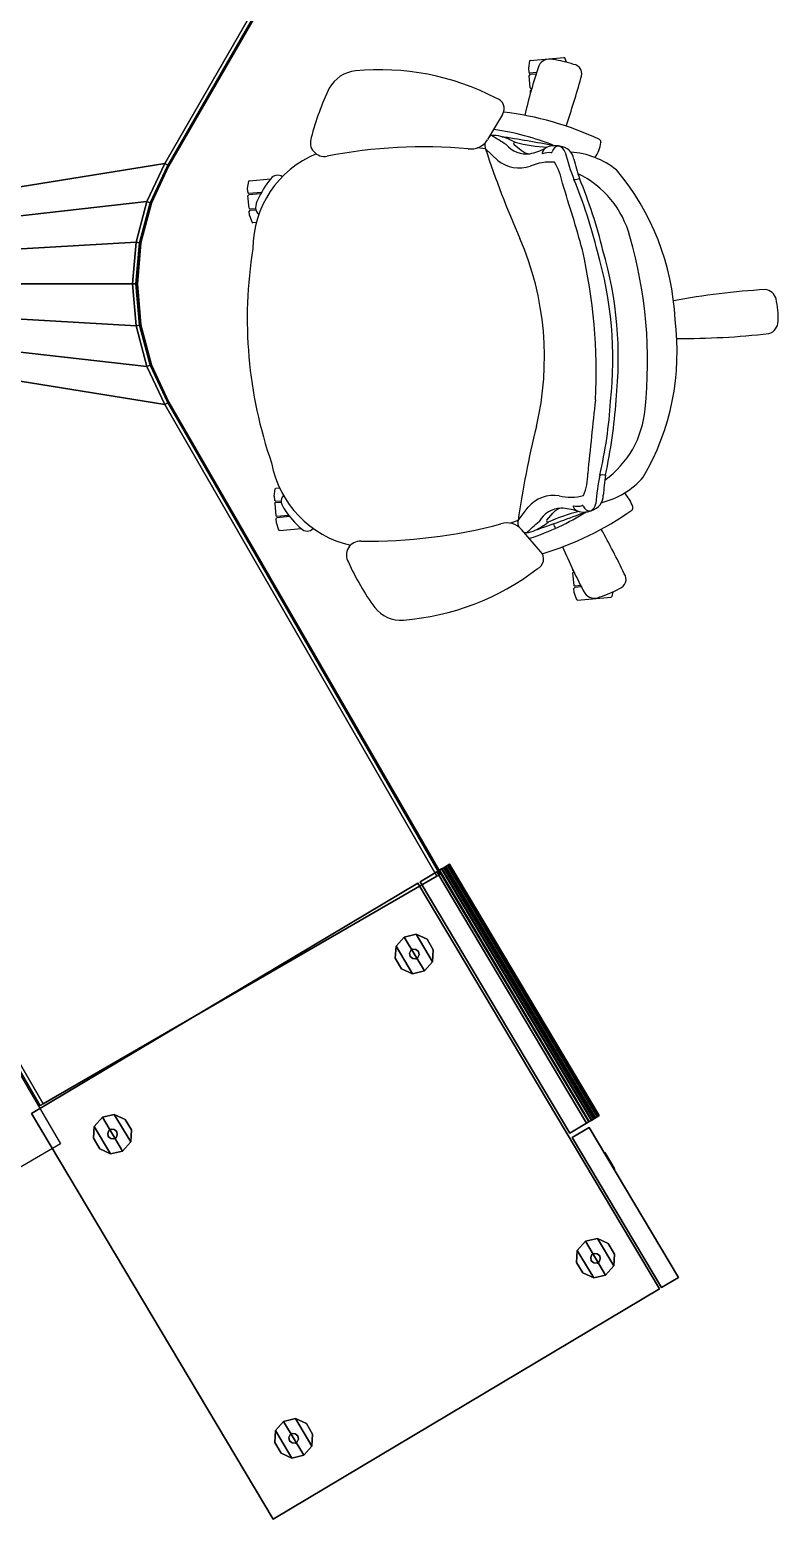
# Model space of a CAD drawing. Header units: inches. Extents: x 23 to 6400, y -2214 to 4412.
# Drawn here: x 4174.2 to 4212.3, y 3777.1 to 3852.8 of the extents above; entities that cross this region are included whole.
import ezdxf

# ---------------------------------------------------------------- set-up
doc = ezdxf.new("R2010")
doc.units = ezdxf.units.IN
doc.header["$LTSCALE"] = 96
doc.header["$MEASUREMENT"] = 0
doc.layers.add('A-FURN-EXIST', color=33, linetype='Continuous')

# ---------------------------------------------------------------- blocks, each defined once
blk = doc.blocks.new('A$C1C1D4BE0 (4) (2)')
at = {"color": 0}
for p, q in [((377.691, 111.328, 36.281), (377.634, 110.953, 36.281)), ((377.725, 111.353, 36.281), (377.691, 111.328, 36.281)), ((377.725, 111.353, 36.281), (379.438, 111.503, 36.281)), ((379.476, 111.484, 36.281), (379.438, 111.503, 36.281)), ((379.574, 111.258, 36.281), (379.476, 111.484, 36.281)), ((377.634, 110.953, 36.281), (377.653, 110.734, 36.281)), ((377.653, 110.734, 36.281), (377.696, 110.698, 36.281)), ((377.704, 110.63, 36.281), (377.667, 110.587, 36.281)), ((377.722, 109.96, 36.281), (377.667, 110.587, 36.281)), ((378.043, 110.728, 36.281), (377.696, 110.698, 36.281)), ((378.02, 110.658, 36.281), (377.704, 110.63, 36.281)), ((377.722, 109.96, 36.281), (377.765, 109.924, 36.281)), ((377.786, 109.875, 36.281), (377.734, 109.813, 36.281)), ((377.742, 109.718, 36.281), (377.734, 109.813, 36.281)), ((377.765, 109.924, 36.281), (377.801, 109.927, 36.281)), ((376.304, 108.594, 36.281), (375.552, 107.322, 36.281)), ((375.448, 106.85, 36.281), (375.048, 106.912, 36.281)), ((375.448, 106.85, 36.281), (376.068, 106.27, 36.281)), ((376.223, 107.482, 36.281), (376.223, 107.482, 36.281)), ((376.9, 107.08, 36.281), (377.261, 106.793, 36.281)), ((381.251, 107.324, 36.281), (381.244, 107.328, 36.281)), ((381.322, 107.178, 36.281), (381.324, 107.196, 36.281)), ((363.423, 105.233, 36.281), (363.39, 105.209, 36.281)), ((363.423, 105.233, 36.281), (364.521, 105.329, 36.281)), ((363.39, 105.209, 36.281), (363.332, 104.834, 36.281)), ((363.332, 104.834, 36.281), (363.351, 104.615, 36.281)), ((363.351, 104.615, 36.281), (363.395, 104.578, 36.281)), ((363.402, 104.511, 36.281), (363.366, 104.468, 36.281)), ((364.05, 104.636, 36.281), (363.395, 104.578, 36.281)), ((364.011, 104.564, 36.281), (363.402, 104.511, 36.281)), ((364.04, 104.635, 36.281), (364.041, 104.62, 36.281)), ((363.421, 103.841, 36.281), (363.366, 104.468, 36.281)), ((363.421, 103.841, 36.281), (363.464, 103.805, 36.281)), ((363.468, 103.737, 36.281), (363.432, 103.693, 36.281)), ((363.464, 103.805, 36.281), (363.748, 103.829, 36.281)), ((363.468, 103.737, 36.281), (363.759, 103.762, 36.281)), ((363.869, 104.277, 36.281), (363.869, 104.278, 36.281)), ((363.451, 103.474, 36.281), (363.432, 103.693, 36.281)), ((363.451, 103.474, 36.281), (363.573, 103.115, 36.281)), ((363.573, 103.115, 36.281), (363.61, 103.097, 36.281)), ((363.791, 103.112, 36.281), (363.61, 103.097, 36.281)), ((364.7, 89.2, 36.281), (364.757, 89.575, 36.281)), ((364.757, 89.575, 36.281), (364.791, 89.599, 36.281)), ((364.972, 89.615, 36.281), (364.791, 89.599, 36.281)), ((364.7, 89.2, 36.281), (364.719, 88.981, 36.281)), ((364.763, 88.944, 36.281), (364.719, 88.981, 36.281)), ((364.734, 88.833, 36.281), (364.77, 88.877, 36.281)), ((364.734, 88.833, 36.281), (364.788, 88.207, 36.281)), ((364.763, 88.944, 36.281), (365.053, 88.97, 36.281)), ((364.77, 88.877, 36.281), (365.054, 88.902, 36.281)), ((377.101, 87.959, 36.281), (377.611, 88.638, 36.281)), ((364.832, 88.17, 36.281), (364.788, 88.207, 36.281)), ((364.8, 88.059, 36.281), (364.836, 88.103, 36.281)), ((364.819, 87.84, 36.281), (364.8, 88.059, 36.281)), ((364.941, 87.481, 36.281), (364.819, 87.84, 36.281)), ((365.44, 88.224, 36.281), (364.832, 88.17, 36.281)), ((365.491, 88.16, 36.281), (364.836, 88.103, 36.281)), ((365.251, 88.482, 36.281), (365.251, 88.481, 36.281)), ((365.481, 88.159, 36.281), (365.48, 88.174, 36.281)), ((377.101, 87.959, 36.281), (376.717, 87.828, 36.281)), ((378.571, 87.984, 36.281), (378.876, 88.33, 36.281)), ((364.978, 87.462, 36.281), (364.941, 87.481, 36.281)), ((364.978, 87.462, 36.281), (366.075, 87.559, 36.281)), ((378.246, 86.39, 36.281), (377.286, 87.512, 36.281)), ((377.974, 87.471, 36.281), (377.974, 87.471, 36.281)), ((379.858, 85.533, 36.281), (379.866, 85.438, 36.281)), ((379.929, 85.385, 36.281), (379.866, 85.438, 36.281)), ((379.881, 85.29, 36.281), (379.917, 85.334, 36.281)), ((379.881, 85.29, 36.281), (379.935, 84.664, 36.281)), ((379.917, 85.334, 36.281), (379.952, 85.337, 36.281)), ((379.979, 84.627, 36.281), (379.935, 84.664, 36.281)), ((379.947, 84.516, 36.281), (379.983, 84.56, 36.281)), ((379.966, 84.297, 36.281), (379.947, 84.516, 36.281)), ((380.088, 83.938, 36.281), (379.966, 84.297, 36.281)), ((380.295, 84.655, 36.281), (379.979, 84.627, 36.281)), ((380.329, 84.59, 36.281), (379.983, 84.56, 36.281)), ((380.125, 83.919, 36.281), (381.838, 84.069, 36.281)), ((381.872, 84.094, 36.281), (381.838, 84.069, 36.281)), ((381.93, 84.334, 36.281), (381.872, 84.094, 36.281)), ((380.125, 83.919, 36.281), (380.088, 83.938, 36.281))]:
    blk.add_line(p, q, dxfattribs=at)
at = {"color": 0, "linetype": 'Continuous'}
for p, q in [((376.223, 107.482, 36.281), (376.223, 107.482, 36.281)), ((376.223, 107.482, 36.281), (376.223, 107.482, 36.281)), ((376.223, 107.482, 36.281), (376.223, 107.482, 36.281)), ((381.247, 107.326, 36.281), (381.244, 107.328, 36.281)), ((381.249, 107.325, 36.281), (381.247, 107.326, 36.281)), ((381.251, 107.324, 36.281), (381.249, 107.325, 36.281)), ((381.322, 107.178, 36.281), (381.323, 107.184, 36.281)), ((381.323, 107.19, 36.281), (381.324, 107.196, 36.281)), ((381.323, 107.184, 36.281), (381.323, 107.19, 36.281)), ((363.869, 104.277, 36.281), (363.869, 104.278, 36.281)), ((363.869, 104.278, 36.281), (363.869, 104.278, 36.281)), ((363.869, 104.277, 36.281), (363.869, 104.277, 36.281)), ((365.251, 88.482, 36.281), (365.251, 88.481, 36.281)), ((365.251, 88.481, 36.281), (365.251, 88.481, 36.281)), ((365.251, 88.481, 36.281), (365.251, 88.481, 36.281)), ((377.974, 87.471, 36.281), (377.974, 87.471, 36.281)), ((377.974, 87.471, 36.281), (377.974, 87.471, 36.281)), ((377.974, 87.471, 36.281), (377.974, 87.471, 36.281))]:
    blk.add_line(p, q, dxfattribs=at)
at = {"color": 0, "elevation": 36.281}
blk.add_lwpolyline([(353.825, 56.282), (347.951, 52.866), (322.807, 95.976), (328.931, 98.959)], close=True, dxfattribs=at)
at = {"color": 0}
for centre, radius, start, end in [((378.692, 110.829, 36.281), 0.59, 72.22416, 155.45394), ((378.359, 106.739, 36.281), 4.68, 70.43736, 83.70705), ((368.985, 109.138, 36.281), 1.683, 95.16938, 151.65874), ((370.089, 98.077, 36.281), 12.799, 62.55351, 95.6458), ((404.084, 102.429, 36.281), 27.332, 161.56098, 167.04499), ((379.853, 110.657, 36.281), 0.496, 334.85502, 81.59471), ((379.553, 104.085, 36.281), 13.395, 154.09565, 165.53648), ((336.57, 122.686, 36.281), 45.413, 341.14704, 344.36447), ((375.852, 108.904, 36.281), 0.548, 325.58587, 75.59279), ((374.601, 93.279, 36.281), 15.541, 64.69154, 83.47254), ((375.968, 107.03, 36.281), 0.55, 113.84461, 124.12333), ((375.854, 106.297, 36.281), 1.242, 72.67461, 94.99667), ((351.089, 66.197, 36.281), 48.132, 58.1349, 59.18534), ((373.986, 94.669, 36.281), 13.306, 68.10444, 81.82114), ((367.245, 107.179, 36.281), 0.708, 159.22296, 282.39843), ((372.348, 80.604, 36.281), 26.353, 85.17377, 100.82891), ((374.709, 107.844, 36.281), 0.992, 261.65702, 328.21628), ((375.968, 107.03, 36.281), 0.55, 165.52541, 199.13461), ((422.202, 122.247, 36.281), 49.224, 198.22788, 203.89817), ((375.495, 104.633, 36.281), 2.941, 60.31136, 75.65452), ((357.178, -10.673, 36.281), 119.68, 79.52756, 80.84313), ((377.535, 107.951, 36.281), 1.356, 220.23069, 277.45094), ((376.94, 107.127, 36.281), 0.0616, 79.52754, 229.87303), ((379.194, 116.23, 36.281), 9.316, 256.07089, 266.25597), ((377.733, 107.294, 36.281), 0.688, 226.75689, 268.15522), ((376.918, 110.055, 36.281), 3.539, 282.93853, 296.5302), ((378.721, 106.565, 36.281), 0.393, 110.15868, 170.22488), ((378.954, 106.127, 36.281), 0.887, 91.49188, 114.56813), ((379.188, 106.651, 36.281), 0.348, 92.00804, 172.23819), ((379.005, 106.097, 36.281), 0.919, 75.56212, 94.57857), ((379.014, 106.514, 36.281), 0.512, 18.76792, 71.52629), ((379.157, 106.192, 36.281), 0.8, 10.13553, 84.47152), ((379.605, 107.43, 36.281), 1.735, 324.2074, 351.6764), ((381.181, 107.2, 36.281), 0.142, 351.16011, 62.11598), ((368.854, 101.762, 36.281), 5.24, 112.62073, 179.71258), ((377.161, 107.608, 36.281), 1.728, 230.76447, 289.04342), ((378.753, 103.552, 36.281), 2.632, 85.54544, 113.00086), ((378.356, 106.627, 36.281), 0.023, 166.76777, 265.93933), ((378.681, 105.778, 36.281), 0.888, 82.65175, 111.59256), ((378.795, 106.707, 36.281), 0.0489, 269.60793, 348.96136), ((376.5, 104.654, 36.281), 2.891, 8.93516, 31.77751), ((389.918, 109.311, 36.281), 10.747, 194.17883, 201.92496), ((379.513, 102.545, 36.281), 4.15, 51.30656, 86.34015), ((394.188, 109.929, 36.281), 14.691, 194.16978, 198.162), ((368.283, 102.269, 36.281), 4.85, 140.87502, 155.52667), ((364.867, 105.096, 36.281), 0.418, 53.71313, 145.93568), ((379.937, 106.133, 36.281), 0.835, 270.77378, 290.4324), ((356.429, 95.609, 36.281), 25.437, 13.71941, 22.3894), ((378.016, 101.13, 36.281), 4.942, 14.79551, 64.36007), ((356.709, 95.66, 36.281), 25.437, 13.71941, 22.3894), ((372.419, 97.596, 36.281), 12.685, 2.61811, 40.2009), ((310.461, 82.487, 36.281), 72.512, 15.37992, 18.17353), ((364.942, 103.736, 36.281), 1.201, 153.23737, 174.40427), ((364.163, 103.863, 36.281), 0.417, 181.42724, 234.22622), ((363.199, 96.261, 36.281), 15.249, 346.64201, 23.35577), ((360.871, 96.057, 36.281), 22.82, 353.88099, 16.1187), ((385.694, 98.228, 36.281), 22.366, 170.84241, 199.15767), ((353.299, 95.534, 36.281), 27.775, 357.03763, 12.86501), ((362.274, 96.152, 36.281), 19.649, 353.77742, 16.22258), ((362.554, 96.204, 36.281), 19.649, 353.77742, 16.22258), ((392.232, 59.429, 36.281), 40.357, 93.63817, 100.30843), ((389.601, 99.06, 36.281), 0.648, 15.26551, 83.76182), ((386.058, 98.26, 36.281), 4.28, 357.70245, 13.10979), ((372.511, 96.546, 36.281), 12.685, 329.7991, 7.38189), ((389.676, 98.095, 36.281), 0.658, 286.89026, 359.42198), ((385.395, 137.574, 36.281), 40.357, 269.69157, 276.36183), ((1788.951, -54.768, 36.281), 1415.763, 173.964232, 174.116438), ((359.027, 95.404, 36.281), 22.822, 346.99522, 356.52912), ((356.704, 95.724, 36.281), 25.437, 347.6106, 356.28059), ((378.637, 94.037, 36.281), 4.942, 305.63993, 355.20449), ((425.818, 80.914, 36.281), 49.224, 166.10183, 171.77212), ((369.724, 91.825, 36.281), 5.24, 190.28742, 257.37878), ((377.756, 90.304, 36.281), 2.891, 338.22249, 1.06484), ((391.778, 88.048, 36.281), 10.747, 168.07504, 175.82117), ((381.397, 89.444, 36.281), 0.835, 79.5676, 99.22622), ((380.357, 92.904, 36.281), 4.15, 283.65985, 318.69344), ((396.091, 88.181, 36.281), 14.691, 171.838, 175.83022), ((381.295, 88.11, 36.281), 1.735, 18.3236, 45.7926), ((365.468, 88.94, 36.281), 0.417, 135.77378, 188.57276), ((366.214, 89.201, 36.281), 1.201, 195.59573, 216.76263), ((378.919, 87.51, 36.281), 1.728, 80.95658, 139.23553), ((379.347, 87.237, 36.281), 1.356, 92.54906, 149.76931), ((379.428, 87.918, 36.281), 0.688, 101.84478, 143.24311), ((379.783, 91.78, 36.281), 2.632, 256.99914, 284.45456), ((379.105, 85.058, 36.281), 3.539, 73.4698, 87.06147), ((379.926, 88.684, 36.281), 0.023, 104.06067, 203.23223), ((380.275, 88.808, 36.281), 0.393, 199.77512, 259.84132), ((380.099, 89.576, 36.281), 0.888, 258.40744, 287.34825), ((380.372, 88.68, 36.281), 0.0489, 21.03864, 100.39207), ((380.75, 88.804, 36.281), 0.348, 197.76181, 277.99196), ((380.554, 88.909, 36.281), 0.512, 298.47371, 351.23208), ((380.639, 89.251, 36.281), 0.8, 285.52848, 359.86447), ((382.797, 88.613, 36.281), 0.151, 308.77016, 16.29115), ((369.25, 91.226, 36.281), 4.85, 214.47333, 229.12498), ((376.546, 86.851, 36.281), 0.992, 41.78372, 108.34298), ((377.644, 87.871, 36.281), 0.55, 170.86539, 204.47458), ((346.053, 123.764, 36.281), 48.132, 310.81466, 311.8651), ((373.545, 99.701, 36.281), 13.306, 288.17886, 301.89556), ((338.7, 200.524, 36.281), 119.68, 289.15687, 290.47244), ((376.762, 90.15, 36.281), 2.941, 294.34548, 309.68864), ((373.91, 101.177, 36.281), 15.541, 286.52746, 305.30846), ((378.618, 87.945, 36.281), 0.0616, 140.12697, 290.47246), ((382.419, 79.371, 36.281), 9.316, 103.74403, 113.92911), ((380.428, 89.279, 36.281), 0.887, 255.43187, 278.50812), ((380.473, 89.317, 36.281), 0.919, 275.42143, 294.43788), ((366.376, 87.849, 36.281), 0.418, 224.06432, 316.28687), ((369.491, 113.268, 36.281), 26.353, 269.17109, 284.82623), ((377.644, 87.871, 36.281), 0.55, 245.87667, 256.15539), ((377.404, 88.574, 36.281), 1.242, 275.00333, 297.32539), ((404.534, 97.285, 36.281), 27.332, 200.31288, 200.84371), ((341.563, 65.612, 36.281), 45.413, 25.63553, 28.85296), ((369.08, 86.21, 36.281), 0.708, 87.60157, 210.77704), ((377.856, 86.006, 36.281), 0.548, 294.40721, 44.41413), ((404.534, 97.285, 36.281), 27.332, 202.95501, 208.43902), ((380.663, 91.395, 36.281), 13.395, 204.46352, 215.90435), ((370.3, 95.668, 36.281), 12.799, 274.3542, 307.44649), ((382.1, 84.974, 36.281), 0.496, 288.40529, 35.14498), ((380.986, 84.604, 36.281), 0.59, 214.54606, 297.77584), ((379.948, 88.574, 36.281), 4.68, 286.29295, 299.56264), ((371.133, 84.584, 36.281), 1.683, 218.34126, 274.83062)]:
    blk.add_arc(centre, radius, start, end, dxfattribs=at)
at = {"color": 0, "flags": 1}
for tag, p, rotation in [('CAPPN', (247.067, 175.112, 63.531), 180), ('CAPMG', (247.067, 175.112, 63.531), 180), ('CAPMC', (247.067, 175.112, 63.531), 180), ('CAPQT', (247.067, 175.112, 63.531), 180), ('CAPDH', (247.067, 175.112, 63.531), 180), ('CAPGC', (247.067, 175.112, 63.531), 180), ('CAPPN', (346.298, 144.907, 64.531), 239.73323), ('CAPMG', (346.298, 144.907, 64.531), 239.73323), ('CAPMC', (346.298, 144.907, 64.531), 239.73323), ('CAPQT', (346.298, 144.907, 64.531), 239.73323), ('CAPDH', (346.298, 144.907, 64.531), 239.73323), ('CAPGC', (346.298, 144.907, 64.531), 239.73323), ('CAPPN', (247.067, 103.112, 63.531), 180), ('CAPMG', (247.067, 103.112, 63.531), 180), ('CAPMC', (247.067, 103.112, 63.531), 180), ('CAPQT', (247.067, 103.112, 63.531), 180), ('CAPDH', (247.067, 103.112, 63.531), 180), ('CAPGC', (247.067, 103.112, 63.531), 180), ('CAPMG', (273.39, 103.264, 36.281), 180), ('CAPMC', (273.39, 103.264, 36.281), 180), ('CAPGC', (273.39, 103.264, 36.281), 180), ('CAPPN', (273.39, 103.264, 36.281), 180), ('CAPQT', (273.39, 103.264, 36.281), 180), ('CAPDH', (273.39, 103.264, 36.281), 180), ('CAPPN', (247.925, 96.112, 63.531), 270), ('CAPMG', (247.925, 96.112, 63.531), 270), ('CAPMC', (247.925, 96.112, 63.531), 270), ('CAPQT', (247.925, 96.112, 63.531), 270), ('CAPDH', (247.925, 96.112, 63.531), 270), ('CAPGC', (247.925, 96.112, 63.531), 270), ('CAPPN', (352.409, 58.005, 64.531), 120), ('CAPMG', (352.409, 58.005, 64.531), 120), ('CAPMC', (352.409, 58.005, 64.531), 120), ('CAPQT', (352.409, 58.005, 64.531), 120), ('CAPDH', (352.409, 58.005, 64.531), 120), ('CAPGC', (352.409, 58.005, 64.531), 120), ('CAPPN', (364.651, 37.203, 36.281), 120.80365), ('CAPMG', (364.651, 37.203, 36.281), 120.80365), ('CAPMC', (364.651, 37.203, 36.281), 120.80365), ('CAPQT', (364.651, 37.203, 36.281), 120.80365), ('CAPDH', (364.651, 37.203, 36.281), 120.80365), ('CAPGC', (364.651, 37.203, 36.281), 120.80365)]:
    blk.add_attdef(tag, p, '', height=0.001, rotation=rotation, dxfattribs=at)
for tag, p in [('CAPPN', (249.585, 96.112, 36.281)), ('CAPMG', (249.585, 96.112, 36.281)), ('CAPMC', (249.585, 96.112, 36.281)), ('CAPQT', (249.585, 96.112, 36.281)), ('CAPDH', (249.585, 96.112, 36.281)), ('CAPGC', (249.585, 96.112, 36.281)), ('CAPPN', (273.585, 96.112, 64.531)), ('CAPMG', (273.585, 96.112, 64.531)), ('CAPMC', (273.585, 96.112, 64.531)), ('CAPQT', (273.585, 96.112, 64.531)), ('CAPDH', (273.585, 96.112, 64.531)), ('CAPGC', (273.585, 96.112, 64.531))]:
    blk.add_attdef(tag, p, '', height=0.001, dxfattribs=at)
at = {"color": 0}
mesh = blk.add_polyface(dxfattribs=at)
corners = [(373.193, 70.005, 64.281), (373.13, 69.968, 64.458), (373.13, 69.968, 63.354), (373.193, 70.005, 63.531), (372.977, 69.88, 63.281), (372.977, 69.88, 64.531), (358.464, 95.882, 64.281), (359.348, 93.986, 64.281), (359.348, 93.986, 63.531), (358.464, 95.882, 63.531), (357.922, 97.902, 64.281), (357.922, 97.902, 63.531), (357.74, 99.986, 63.531), (357.74, 99.986, 64.281), (357.922, 102.07, 63.531), (357.922, 102.07, 64.281), (358.464, 104.09, 63.531), (358.464, 104.09, 64.281), (359.348, 105.986, 63.531), (359.348, 105.986, 64.281), (373.13, 130.004, 64.458), (373.13, 130.004, 63.354), (372.977, 130.092, 63.281), (372.977, 130.092, 64.531), (373.193, 129.967, 64.281), (373.193, 129.967, 63.531), (352.733, 141.78, 64.281), (352.797, 141.743, 64.458), (352.797, 141.743, 63.354), (352.733, 141.78, 63.531), (352.95, 141.655, 63.281), (352.95, 141.655, 64.531), (329.114, 100.507, 64.281), (329.249, 101.012, 64.281), (329.249, 101.012, 63.531), (329.114, 100.507, 63.531), (329.068, 99.986, 64.281), (329.068, 99.986, 63.531), (329.114, 99.465, 63.531), (329.114, 99.465, 64.281), (329.249, 98.96, 63.531), (329.249, 98.96, 64.281), (329.47, 98.486, 63.531), (329.47, 98.486, 64.281), (329.47, 101.486, 64.281), (329.47, 101.486, 63.531), (352.797, 58.229, 64.458), (352.797, 58.229, 63.354), (352.95, 58.317, 63.281), (352.95, 58.317, 64.531), (352.734, 58.192, 64.281), (352.734, 58.192, 63.531), (329.141, 99.986, 63.354), (329.186, 99.478, 63.354), (329.318, 98.985, 63.354), (329.533, 98.523, 63.354), (329.186, 100.494, 63.354), (329.318, 100.987, 63.354), (329.533, 101.45, 63.354), (357.667, 99.986, 63.354), (357.85, 102.083, 63.354), (358.395, 104.115, 63.354), (359.284, 106.023, 63.354), (358.395, 95.857, 63.354), (357.85, 97.89, 63.354), (359.284, 93.95, 63.354), (329.318, 99.986, 63.281), (329.36, 99.509, 63.281), (329.484, 99.046, 63.281), (329.686, 98.611, 63.281), (329.36, 100.464, 63.281), (329.484, 100.927, 63.281), (329.686, 101.361, 63.281), (358.229, 104.176, 63.281), (357.676, 102.113, 63.281), (359.131, 106.111, 63.281), (357.49, 99.986, 63.281), (357.676, 97.859, 63.281), (358.229, 95.796, 63.281), (359.131, 93.861, 63.281), (329.318, 100.987, 64.458), (329.533, 101.45, 64.458), (329.186, 100.494, 64.458), (329.141, 99.986, 64.458), (329.186, 99.478, 64.458), (329.318, 98.985, 64.458), (329.533, 98.523, 64.458), (357.85, 102.083, 64.458), (358.395, 104.115, 64.458), (357.667, 99.986, 64.458), (359.284, 106.023, 64.458), (358.395, 95.857, 64.458), (357.85, 97.89, 64.458), (359.284, 93.95, 64.458), (329.36, 99.509, 64.531), (329.318, 99.986, 64.531), (329.484, 99.046, 64.531), (329.686, 98.611, 64.531), (329.484, 100.927, 64.531), (329.686, 101.361, 64.531), (329.36, 100.464, 64.531), (358.229, 104.176, 64.531), (357.676, 102.113, 64.531), (359.131, 106.111, 64.531), (357.49, 99.986, 64.531), (358.229, 95.796, 64.531), (357.676, 97.859, 64.531), (359.131, 93.861, 64.531)]
mesh.append_faces([[corners[k] for k in face] for face in [(6, 7, 8, 9), (10, 6, 9, 11), (10, 11, 12, 13), (13, 12, 14, 15), (15, 14, 16, 17), (17, 16, 18, 19), (0, 3, 8, 7), (18, 25, 24, 19), (32, 33, 34, 35), (36, 32, 35, 37), (36, 37, 38, 39), (39, 38, 40, 41), (41, 40, 42, 43), (33, 44, 45, 34), (42, 51, 50, 43), (26, 29, 45, 44), (38, 37, 52, 53), (40, 38, 53, 54), (42, 40, 54, 55), (37, 35, 56, 52), (35, 34, 57, 56), (34, 45, 58, 57), (42, 55, 47, 51), (14, 12, 59, 60), (16, 14, 60, 61), (18, 16, 61, 62), (11, 9, 63, 64), (9, 8, 65, 63), (11, 64, 59, 12), (2, 65, 8, 3), (18, 62, 21, 25), (28, 58, 45, 29), (53, 52, 66, 67), (54, 53, 67, 68), (55, 54, 68, 69), (52, 56, 70, 66), (56, 57, 71, 70), (57, 58, 72, 71), (55, 69, 48, 47), (73, 61, 60, 74), (61, 73, 75, 62), (60, 59, 76, 74), (77, 64, 63, 78), (78, 63, 65, 79), (64, 77, 76, 59), (4, 79, 65, 2), (62, 75, 22, 21), (30, 72, 58, 28), (80, 81, 44, 33), (82, 80, 33, 32), (83, 82, 32, 36), (84, 83, 36, 39), (85, 84, 39, 41), (86, 85, 41, 43), (46, 86, 43, 50), (87, 15, 17, 88), (89, 13, 15, 87), (88, 17, 19, 90), (91, 6, 10, 92), (91, 93, 7, 6), (92, 10, 13, 89), (7, 93, 1, 0), (20, 90, 19, 24), (44, 81, 27, 26), (94, 95, 83, 84), (96, 94, 84, 85), (97, 96, 85, 86), (98, 99, 81, 80), (100, 98, 80, 82), (95, 100, 82, 83), (49, 97, 86, 46), (88, 101, 102, 87), (101, 88, 90, 103), (104, 89, 87, 102), (105, 91, 92, 106), (105, 107, 93, 91), (106, 92, 89, 104), (93, 107, 5, 1), (23, 103, 90, 20), (81, 99, 31, 27)]], dxfattribs={"color": 0})
mesh.append_faces([[corners[k] for k in face] for face in [(21, 20, 24, 25), (47, 46, 50, 51)]], dxfattribs={"vtx0": -1, "color": 0})
mesh.append_faces([[corners[k] for k in face] for face in [(20, 21, 22, 23), (23, 22, 30, 31), (46, 47, 48, 49)]], dxfattribs={"vtx0": -1, "vtx2": -1, "color": 0})
mesh.append_faces([[corners[k] for k in face] for face in [(0, 1, 2, 3), (26, 27, 28, 29)]], dxfattribs={"vtx1": -1, "color": 0})
mesh.append_faces([[corners[k] for k in face] for face in [(4, 2, 1, 5), (30, 28, 27, 31), (48, 4, 5, 49)]], dxfattribs={"vtx1": -1, "vtx3": -1, "color": 0})
mesh = blk.add_polyface(dxfattribs=at)
corners = [(359.131, 106.111, 63.281), (329.686, 101.361, 63.281), (352.95, 141.655, 63.281), (372.977, 130.092, 63.281), (329.318, 99.986, 63.281), (357.49, 99.986, 63.281), (357.676, 97.859, 63.281), (329.36, 99.509, 63.281), (358.229, 95.796, 63.281), (329.484, 99.046, 63.281), (359.131, 93.861, 63.281), (329.686, 98.611, 63.281), (352.95, 58.317, 63.281), (372.977, 69.88, 63.281), (329.36, 100.464, 63.281), (357.676, 102.113, 63.281), (329.484, 100.927, 63.281), (358.229, 104.176, 63.281)]
mesh.append_faces([[corners[k] for k in face] for face in [(0, 1, 2, 3)]], dxfattribs={"vtx0": -1, "color": 0})
mesh.append_faces([[corners[k] for k in face] for face in [(4, 5, 6, 7), (8, 9, 7, 6), (9, 8, 10, 11), (5, 4, 14, 15), (15, 14, 16, 17), (1, 0, 17, 16)]], dxfattribs={"vtx0": -1, "vtx2": -1, "color": 0})
mesh.append_faces([[corners[k] for k in face] for face in [(12, 11, 10, 13)]], dxfattribs={"vtx1": -1, "color": 0})
mesh = blk.add_polyface(dxfattribs=at)
corners = [(329.686, 101.361, 64.531), (359.131, 106.111, 64.531), (372.977, 130.092, 64.531), (352.95, 141.655, 64.531), (358.229, 104.176, 64.531), (329.484, 100.927, 64.531), (329.36, 100.464, 64.531), (357.676, 102.113, 64.531), (357.676, 97.859, 64.531), (357.49, 99.986, 64.531), (329.318, 99.986, 64.531), (329.36, 99.509, 64.531), (329.484, 99.046, 64.531), (358.229, 95.796, 64.531), (359.131, 93.861, 64.531), (329.686, 98.611, 64.531), (372.977, 69.88, 64.531), (352.95, 58.317, 64.531)]
mesh.append_faces([[corners[k] for k in face] for face in [(0, 1, 2, 3)]], dxfattribs={"vtx0": -1, "color": 0})
mesh.append_faces([[corners[k] for k in face] for face in [(16, 14, 15, 17)]], dxfattribs={"vtx1": -1, "color": 0})
mesh.append_faces([[corners[k] for k in face] for face in [(4, 1, 0, 5), (5, 6, 7, 4), (8, 9, 10, 11), (11, 12, 13, 8), (14, 13, 12, 15), (6, 10, 9, 7)]], dxfattribs={"vtx1": -1, "vtx3": -1, "color": 0})
mesh = blk.add_polyface(dxfattribs=at)
corners = [(372.974, 70.108, 83.656), (373.109, 70.188, 83.625), (373.082, 70.172, 83.375), (372.974, 70.108, 83.406), (372.116, 69.596, 83.406), (372.116, 69.596, 83.656), (381.156, 57.667, 83.219), (381.182, 57.683, 83.187), (381.236, 57.715, 83.312), (381.236, 57.715, 83.219), (381.236, 57.715, 83.25), (380.941, 57.539, 83.312), (381.048, 57.603, 83.281), (381.129, 57.651, 83.437), (380.995, 57.571, 83.5), (380.833, 57.475, 83.375), (380.86, 57.491, 83.562), (380.699, 57.395, 83.375), (380.726, 57.411, 83.625), (380.592, 57.331, 83.656), (380.592, 57.331, 83.406), (379.733, 56.819, 83.406), (379.733, 56.819, 83.656), (373.565, 70.46, 83.187), (373.538, 70.444, 83.219), (373.619, 70.492, 83.312), (373.619, 70.492, 83.25), (373.619, 70.492, 83.219), (373.511, 70.428, 83.437), (373.431, 70.38, 83.281), (373.243, 70.268, 83.562), (373.377, 70.348, 83.5), (373.216, 70.252, 83.375), (373.323, 70.316, 83.312)]
mesh.append_faces([[corners[k] for k in face] for face in [(9, 10, 8, 7), (25, 26, 27, 23), (6, 24, 23, 7), (7, 23, 27, 9), (0, 19, 18, 1), (28, 13, 8, 25), (20, 3, 2, 17), (17, 2, 32, 15), (15, 32, 33, 11), (11, 33, 29, 12), (12, 29, 24, 6), (21, 4, 3, 20), (19, 0, 5, 22)]], dxfattribs={"color": 0})
mesh.append_faces([[corners[k] for k in face] for face in [(0, 3, 4, 5), (31, 14, 13, 28)]], dxfattribs={"vtx0": -1, "color": 0})
mesh.append_faces([[corners[k] for k in face] for face in [(17, 18, 19, 20), (6, 8, 13, 12), (30, 16, 14, 31), (30, 32, 2, 1), (31, 33, 32, 30), (28, 29, 33, 31)]], dxfattribs={"vtx0": -1, "vtx2": -1, "color": 0})
mesh.append_faces([[corners[k] for k in face] for face in [(21, 20, 19, 22), (23, 24, 25, 25), (8, 10, 26, 25)]], dxfattribs={"vtx1": -1, "color": 0})
mesh.append_faces([[corners[k] for k in face] for face in [(0, 1, 2, 3), (11, 12, 13, 14), (15, 11, 14, 16), (17, 15, 16, 18), (28, 25, 24, 29)]], dxfattribs={"vtx1": -1, "vtx3": -1, "color": 0})
mesh.append_faces([[corners[k] for k in face] for face in [(9, 27, 26, 10), (1, 18, 16, 30)]], dxfattribs={"vtx2": -1, "color": 0})
mesh.append_faces([[corners[k] for k in face] for face in [(6, 7, 8, 8)]], dxfattribs={"vtx3": -1, "color": 0})
mesh = blk.add_polyface(dxfattribs=at)
corners = [(379.733, 56.819, 71.656), (380.592, 57.331, 71.656), (380.592, 57.331, 71.906), (379.733, 56.819, 71.906), (380.699, 57.395, 71.656), (380.726, 57.411, 71.875), (380.833, 57.475, 71.625), (380.86, 57.491, 71.812), (381.156, 57.667, 71.469), (381.236, 57.715, 71.594), (381.129, 57.651, 71.687), (381.048, 57.603, 71.531), (381.236, 57.715, 71.469), (381.236, 57.715, 71.531), (381.182, 57.683, 71.469), (380.941, 57.539, 71.594), (380.995, 57.571, 71.75), (373.511, 70.428, 71.687), (373.619, 70.492, 71.594), (373.538, 70.444, 71.469), (373.431, 70.38, 71.531), (373.619, 70.492, 71.531), (373.619, 70.492, 71.469), (373.565, 70.46, 71.469), (373.323, 70.316, 71.594), (373.377, 70.348, 71.75), (373.216, 70.252, 71.625), (373.243, 70.268, 71.812), (372.974, 70.108, 71.906), (372.974, 70.108, 71.656), (372.116, 69.596, 71.656), (372.116, 69.596, 71.906), (373.109, 70.188, 71.875), (373.082, 70.172, 71.656)]
mesh.append_faces([[corners[k] for k in face] for face in [(12, 13, 9, 14), (18, 21, 22, 23), (2, 28, 31, 3), (6, 26, 24, 15), (4, 33, 26, 6), (17, 10, 9, 18), (28, 2, 5, 32)]], dxfattribs={"color": 0})
mesh.append_faces([[corners[k] for k in face] for face in [(28, 29, 30, 31), (11, 20, 19, 8), (1, 29, 33, 4), (25, 16, 10, 17), (14, 23, 22, 12)]], dxfattribs={"vtx0": -1, "color": 0})
mesh.append_faces([[corners[k] for k in face] for face in [(4, 5, 2, 1), (8, 9, 10, 11), (17, 20, 24, 25), (25, 24, 26, 27), (27, 26, 33, 32), (27, 7, 16, 25)]], dxfattribs={"vtx0": -1, "vtx2": -1, "color": 0})
mesh.append_faces([[corners[k] for k in face] for face in [(0, 1, 2, 3), (23, 19, 18, 18), (9, 13, 21, 18)]], dxfattribs={"vtx1": -1, "color": 0})
mesh.append_faces([[corners[k] for k in face] for face in [(4, 6, 7, 5), (15, 11, 10, 16), (6, 15, 16, 7), (17, 18, 19, 20), (28, 32, 33, 29)]], dxfattribs={"vtx1": -1, "vtx3": -1, "color": 0})
mesh.append_faces([[corners[k] for k in face] for face in [(0, 30, 29, 1), (15, 24, 20, 11), (32, 5, 7, 27), (12, 22, 21, 13), (8, 19, 23, 14)]], dxfattribs={"vtx2": -1, "color": 0})
mesh.append_faces([[corners[k] for k in face] for face in [(8, 14, 9, 9)]], dxfattribs={"vtx3": -1, "color": 0})
mesh = blk.add_polyface(dxfattribs=at)
corners = [(379.733, 56.819, 59.906), (380.592, 57.331, 59.906), (380.592, 57.331, 60.156), (379.733, 56.819, 60.156), (380.699, 57.395, 59.906), (380.726, 57.411, 60.125), (380.833, 57.475, 59.875), (380.86, 57.491, 60.094), (380.941, 57.539, 59.844), (380.995, 57.571, 60.031), (381.156, 57.667, 59.719), (381.236, 57.715, 59.844), (381.129, 57.651, 59.937), (381.048, 57.603, 59.781), (381.236, 57.715, 59.719), (381.236, 57.715, 59.781), (381.182, 57.683, 59.719), (373.511, 70.428, 59.937), (373.619, 70.492, 59.844), (373.538, 70.444, 59.719), (373.431, 70.38, 59.781), (373.619, 70.492, 59.781), (373.619, 70.492, 59.719), (373.565, 70.46, 59.719), (373.323, 70.316, 59.844), (373.377, 70.348, 60.031), (373.216, 70.252, 59.875), (373.243, 70.268, 60.094), (372.974, 70.108, 60.156), (372.974, 70.108, 59.906), (372.116, 69.596, 59.906), (372.116, 69.596, 60.156), (373.109, 70.188, 60.125), (373.082, 70.172, 59.906)]
mesh.append_faces([[corners[k] for k in face] for face in [(14, 15, 11, 16), (18, 21, 22, 23), (2, 28, 31, 3), (6, 26, 24, 8), (4, 33, 26, 6), (17, 12, 11, 18), (25, 9, 12, 17), (27, 7, 9, 25)]], dxfattribs={"color": 0})
mesh.append_faces([[corners[k] for k in face] for face in [(28, 29, 30, 31), (13, 20, 19, 10), (1, 29, 33, 4), (32, 5, 7, 27), (16, 23, 22, 14)]], dxfattribs={"vtx0": -1, "color": 0})
mesh.append_faces([[corners[k] for k in face] for face in [(4, 5, 2, 1), (10, 11, 12, 13), (17, 20, 24, 25), (25, 24, 26, 27), (27, 26, 33, 32)]], dxfattribs={"vtx0": -1, "vtx2": -1, "color": 0})
mesh.append_faces([[corners[k] for k in face] for face in [(0, 1, 2, 3), (23, 19, 18, 18), (11, 15, 21, 18)]], dxfattribs={"vtx1": -1, "color": 0})
mesh.append_faces([[corners[k] for k in face] for face in [(4, 6, 7, 5), (6, 8, 9, 7), (8, 13, 12, 9), (17, 18, 19, 20), (28, 32, 33, 29)]], dxfattribs={"vtx1": -1, "vtx3": -1, "color": 0})
mesh.append_faces([[corners[k] for k in face] for face in [(0, 30, 29, 1), (8, 24, 20, 13), (28, 2, 5, 32), (14, 22, 21, 15), (10, 19, 23, 16)]], dxfattribs={"vtx2": -1, "color": 0})
mesh.append_faces([[corners[k] for k in face] for face in [(10, 16, 11, 11)]], dxfattribs={"vtx3": -1, "color": 0})
mesh = blk.add_polyface(dxfattribs=at)
corners = [(379.733, 56.819, 48.156), (380.592, 57.331, 48.156), (380.592, 57.331, 48.406), (379.733, 56.819, 48.406), (380.699, 57.395, 48.156), (380.726, 57.411, 48.375), (380.833, 57.475, 48.125), (380.86, 57.491, 48.344), (380.941, 57.539, 48.094), (380.995, 57.571, 48.281), (381.156, 57.667, 47.969), (381.236, 57.715, 48.094), (381.129, 57.651, 48.187), (381.048, 57.603, 48.031), (381.236, 57.715, 48), (381.236, 57.715, 48.031), (381.182, 57.683, 47.969), (373.511, 70.428, 48.187), (373.619, 70.492, 48.094), (373.538, 70.444, 47.969), (373.431, 70.38, 48.031), (373.619, 70.492, 48.031), (373.619, 70.492, 48), (373.565, 70.46, 47.969), (373.323, 70.316, 48.094), (373.377, 70.348, 48.281), (373.216, 70.252, 48.125), (373.243, 70.268, 48.344), (372.974, 70.108, 48.406), (372.974, 70.108, 48.156), (372.116, 69.596, 48.156), (372.116, 69.596, 48.406), (373.109, 70.188, 48.375), (373.082, 70.172, 48.156)]
mesh.append_faces([[corners[k] for k in face] for face in [(14, 15, 11, 16), (18, 21, 22, 23), (2, 28, 31, 3), (6, 26, 24, 8), (4, 33, 26, 6), (17, 12, 11, 18), (25, 9, 12, 17), (27, 7, 9, 25), (16, 23, 22, 14), (10, 19, 23, 16)]], dxfattribs={"color": 0})
mesh.append_faces([[corners[k] for k in face] for face in [(28, 29, 30, 31), (13, 20, 19, 10), (1, 29, 33, 4), (32, 5, 7, 27)]], dxfattribs={"vtx0": -1, "color": 0})
mesh.append_faces([[corners[k] for k in face] for face in [(4, 5, 2, 1), (10, 11, 12, 13), (17, 20, 24, 25), (25, 24, 26, 27), (27, 26, 33, 32)]], dxfattribs={"vtx0": -1, "vtx2": -1, "color": 0})
mesh.append_faces([[corners[k] for k in face] for face in [(0, 1, 2, 3), (23, 19, 18, 18), (11, 15, 21, 18)]], dxfattribs={"vtx1": -1, "color": 0})
mesh.append_faces([[corners[k] for k in face] for face in [(4, 6, 7, 5), (6, 8, 9, 7), (8, 13, 12, 9), (17, 18, 19, 20), (28, 32, 33, 29)]], dxfattribs={"vtx1": -1, "vtx3": -1, "color": 0})
mesh.append_faces([[corners[k] for k in face] for face in [(0, 30, 29, 1), (8, 24, 20, 13), (28, 2, 5, 32), (14, 22, 21, 15)]], dxfattribs={"vtx2": -1, "color": 0})
mesh.append_faces([[corners[k] for k in face] for face in [(10, 16, 11, 11)]], dxfattribs={"vtx3": -1, "color": 0})
mesh = blk.add_polyface(dxfattribs=at)
corners = [(380.592, 57.331, 83.406), (379.733, 56.819, 83.406), (379.733, 56.819, 72.031), (380.592, 57.331, 72.031), (372.974, 70.108, 83.406), (372.974, 70.108, 72.031), (372.116, 69.596, 72.031), (372.116, 69.596, 83.406)]
mesh.append_faces([[corners[k] for k in face] for face in [(0, 1, 2, 3), (4, 5, 6, 7), (3, 5, 4, 0), (2, 6, 5, 3), (1, 0, 4, 7)]], dxfattribs={"color": 0})
mesh = blk.add_polyface(dxfattribs=at)
corners = [(380.592, 57.331, 99.812), (379.733, 56.819, 99.812), (379.733, 56.819, 83.75), (380.592, 57.331, 83.75), (372.974, 70.108, 99.812), (372.974, 70.108, 83.75), (372.116, 69.596, 83.75), (372.116, 69.596, 99.812)]
mesh.append_faces([[corners[k] for k in face] for face in [(0, 1, 2, 3), (4, 5, 6, 7), (3, 5, 4, 0), (1, 0, 4, 7), (2, 6, 5, 3)]], dxfattribs={"color": 0})
mesh = blk.add_polyface(dxfattribs=at)
corners = [(379.733, 56.819, 71.656), (380.592, 57.331, 71.656), (372.974, 70.108, 71.656), (372.116, 69.596, 71.656), (379.733, 56.819, 60.281), (372.116, 69.596, 60.281), (372.974, 70.108, 60.281), (380.592, 57.331, 60.281)]
mesh.append_faces([[corners[k] for k in face] for face in [(0, 1, 2, 3), (4, 5, 6, 7), (2, 6, 5, 3), (7, 6, 2, 1), (1, 0, 4, 7)]], dxfattribs={"color": 0})
mesh = blk.add_polyface(dxfattribs=at)
corners = [(380.592, 57.331, 59.906), (379.733, 56.819, 59.906), (379.733, 56.819, 48.531), (380.592, 57.331, 48.531), (372.974, 70.108, 59.906), (372.974, 70.108, 48.531), (372.116, 69.596, 48.531), (372.116, 69.596, 59.906)]
mesh.append_faces([[corners[k] for k in face] for face in [(0, 1, 2, 3), (4, 5, 6, 7), (3, 5, 4, 0), (2, 6, 5, 3), (1, 0, 4, 7)]], dxfattribs={"color": 0})
mesh = blk.add_polyface(dxfattribs=at)
corners = [(380.592, 57.331, 48.156), (379.733, 56.819, 48.156), (379.733, 56.819, 36.781), (380.592, 57.331, 36.781), (372.974, 70.108, 48.156), (372.974, 70.108, 36.781), (372.116, 69.596, 36.781), (372.116, 69.596, 48.156)]
mesh.append_faces([[corners[k] for k in face] for face in [(0, 1, 2, 3), (4, 5, 6, 7), (3, 5, 4, 0), (1, 0, 4, 7), (2, 6, 5, 3)]], dxfattribs={"color": 0})
mesh = blk.add_polyface(dxfattribs=at)
corners = [(364.651, 37.203, 99.812), (352.36, 57.818, 99.812), (352.36, 57.818, 36.781), (364.651, 37.203, 36.781), (384.299, 48.917, 99.812), (372.008, 69.532, 99.812), (372.008, 69.532, 36.781), (384.299, 48.917, 36.781)]
mesh.append_faces([[corners[k] for k in face] for face in [(0, 1, 2, 3), (0, 4, 5, 1), (6, 2, 1, 5), (4, 0, 3, 7), (4, 7, 6, 5), (7, 3, 2, 6)]], dxfattribs={"color": 0})
mesh = blk.add_polyface(dxfattribs=at)
corners = [(371.315, 66.79, 36.281), (371.315, 66.79, 36.406), (371.921, 66.933, 36.406), (371.921, 66.933, 36.281), (370.901, 66.325, 36.281), (370.901, 66.325, 36.406), (372.792, 66.142, 36.281), (372.792, 66.142, 36.406), (372.753, 65.537, 36.406), (372.753, 65.537, 36.281), (372.472, 66.679, 36.281), (372.472, 66.679, 36.406), (372.339, 65.072, 36.281), (372.339, 65.072, 36.406), (371.733, 64.929, 36.406), (371.733, 64.929, 36.281), (371.181, 65.182, 36.406), (371.181, 65.182, 36.281), (370.861, 65.719, 36.406), (370.861, 65.719, 36.281)]
mesh.append_faces([[corners[k] for k in face] for face in [(0, 1, 2, 3), (4, 5, 1, 0), (6, 7, 8, 9), (10, 11, 7, 6), (12, 13, 14, 15), (15, 14, 16, 17), (17, 16, 18, 19), (9, 8, 13, 12), (3, 2, 11, 10), (19, 18, 5, 4)]], dxfattribs={"color": 0})
mesh.append_faces([[corners[k] for k in face] for face in [(14, 5, 18, 16)]], dxfattribs={"vtx0": -1, "color": 0})
mesh.append_faces([[corners[k] for k in face] for face in [(13, 1, 5, 14)]], dxfattribs={"vtx0": -1, "vtx2": -1, "color": 0})
mesh.append_faces([[corners[k] for k in face] for face in [(13, 8, 2, 1)]], dxfattribs={"vtx1": -1, "vtx3": -1, "color": 0})
mesh.append_faces([[corners[k] for k in face] for face in [(8, 7, 11, 2)]], dxfattribs={"vtx3": -1, "color": 0})
mesh = blk.add_polyface(dxfattribs=at)
corners = [(372.041, 66.059, 36.781), (372.068, 65.893, 36.781), (372.068, 65.893, 36.406), (372.041, 66.059, 36.406), (371.908, 66.161, 36.406), (371.908, 66.161, 36.781), (371.752, 66.177, 36.406), (371.645, 66.113, 36.406), (371.645, 66.113, 36.781), (371.752, 66.177, 36.781), (371.586, 65.969, 36.406), (371.586, 65.969, 36.781), (372.008, 65.748, 36.781), (371.901, 65.684, 36.781), (371.901, 65.684, 36.406), (372.008, 65.748, 36.406), (371.746, 65.701, 36.781), (371.746, 65.701, 36.406), (371.612, 65.803, 36.781), (371.612, 65.803, 36.406)]
mesh.append_faces([[corners[k] for k in face] for face in [(0, 1, 2, 3), (3, 4, 5, 0), (6, 7, 8, 9), (7, 10, 11, 8), (12, 13, 14, 15), (13, 16, 17, 14), (16, 18, 19, 17), (10, 19, 18, 11), (1, 12, 15, 2), (4, 6, 9, 5)]], dxfattribs={"color": 0})
mesh = blk.add_polyface(dxfattribs=at)
corners = [(357.399, 56.383, 36.281), (357.399, 56.383, 36.406), (356.985, 55.918, 36.406), (356.985, 55.918, 36.281), (356.379, 55.775, 36.281), (356.379, 55.775, 36.406), (355.828, 56.029, 36.406), (355.828, 56.029, 36.281), (357.439, 56.989, 36.281), (357.439, 56.989, 36.406), (355.508, 56.565, 36.281), (355.508, 56.565, 36.406), (355.547, 57.171, 36.406), (355.547, 57.171, 36.281), (355.961, 57.636, 36.281), (355.961, 57.636, 36.406), (356.567, 57.779, 36.406), (356.567, 57.779, 36.281), (357.118, 57.526, 36.406), (357.118, 57.526, 36.281)]
mesh.append_faces([[corners[k] for k in face] for face in [(0, 1, 2, 3), (4, 5, 6, 7), (3, 2, 5, 4), (8, 9, 1, 0), (10, 11, 12, 13), (14, 15, 16, 17), (13, 12, 15, 14), (17, 16, 18, 19), (7, 6, 11, 10), (19, 18, 9, 8)]], dxfattribs={"color": 0})
mesh.append_faces([[corners[k] for k in face] for face in [(5, 12, 11, 6)]], dxfattribs={"vtx0": -1, "color": 0})
mesh.append_faces([[corners[k] for k in face] for face in [(2, 15, 12, 5)]], dxfattribs={"vtx0": -1, "vtx2": -1, "color": 0})
mesh.append_faces([[corners[k] for k in face] for face in [(2, 1, 16, 15)]], dxfattribs={"vtx1": -1, "vtx3": -1, "color": 0})
mesh.append_faces([[corners[k] for k in face] for face in [(1, 9, 18, 16)]], dxfattribs={"vtx3": -1, "color": 0})
mesh = blk.add_polyface(dxfattribs=at)
corners = [(356.399, 57.024, 36.406), (356.292, 56.96, 36.406), (356.292, 56.96, 36.781), (356.399, 57.024, 36.781), (356.554, 57.007, 36.406), (356.554, 57.007, 36.781), (356.232, 56.815, 36.406), (356.232, 56.815, 36.781), (356.655, 56.594, 36.781), (356.548, 56.53, 36.781), (356.548, 56.53, 36.406), (356.655, 56.594, 36.406), (356.714, 56.739, 36.781), (356.714, 56.739, 36.406), (356.392, 56.547, 36.781), (356.259, 56.649, 36.781), (356.259, 56.649, 36.406), (356.392, 56.547, 36.406), (356.688, 56.905, 36.781), (356.688, 56.905, 36.406)]
mesh.append_faces([[corners[k] for k in face] for face in [(0, 1, 2, 3), (4, 0, 3, 5), (1, 6, 7, 2), (8, 9, 10, 11), (12, 8, 11, 13), (14, 15, 16, 17), (9, 14, 17, 10), (18, 12, 13, 19), (6, 16, 15, 7), (19, 4, 5, 18)]], dxfattribs={"color": 0})
mesh = blk.add_polyface(dxfattribs=at)
corners = [(384.406, 48.981, 99.812), (385.265, 49.494, 99.812), (380.72, 57.117, 99.812), (379.861, 56.604, 99.812), (385.265, 49.494, 36.781), (380.72, 57.117, 36.781), (384.406, 48.981, 36.781), (379.861, 56.604, 36.781)]
mesh.append_faces([[corners[k] for k in face] for face in [(0, 1, 2, 3), (4, 5, 2, 1), (1, 0, 6, 4), (2, 5, 7, 3), (4, 6, 7, 5)]], dxfattribs={"color": 0})
mesh = blk.add_polyface(dxfattribs=at)
corners = [(382.027, 54.985, 85.75), (381.995, 55.039, 85.5), (381.643, 55.629, 86.187), (381.771, 55.415, 86.25), (381.899, 55.2, 86.187), (381.995, 55.039, 86), (381.771, 55.415, 85.25), (381.643, 55.629, 85.344), (381.547, 55.791, 85.5), (381.515, 55.844, 85.75), (381.899, 55.2, 85.344), (381.547, 55.791, 86)]
mesh.append_faces([[corners[k] for k in face] for face in [(0, 3, 4, 5)]], dxfattribs={"vtx0": -1, "color": 0})
mesh.append_faces([[corners[k] for k in face] for face in [(0, 1, 2, 3), (10, 6, 9, 11), (1, 10, 11, 2)]], dxfattribs={"vtx1": -1, "vtx3": -1, "color": 0})
mesh.append_faces([[corners[k] for k in face] for face in [(6, 7, 8, 9)]], dxfattribs={"vtx3": -1, "color": 0})
mesh = blk.add_polyface(dxfattribs=at)
corners = [(380.532, 51.329, 36.281), (380.532, 51.329, 36.406), (381.138, 51.472, 36.406), (381.138, 51.472, 36.281), (380.118, 50.864, 36.281), (380.118, 50.864, 36.406), (381.69, 51.219, 36.406), (381.69, 51.219, 36.281), (380.079, 50.258, 36.281), (380.079, 50.258, 36.406), (382.01, 50.682, 36.281), (382.01, 50.682, 36.406), (381.97, 50.076, 36.406), (381.97, 50.076, 36.281), (381.556, 49.611, 36.281), (381.556, 49.611, 36.406), (380.95, 49.468, 36.406), (380.95, 49.468, 36.281), (380.399, 49.722, 36.406), (380.399, 49.722, 36.281)]
mesh.append_faces([[corners[k] for k in face] for face in [(0, 1, 2, 3), (4, 5, 1, 0), (3, 2, 6, 7), (8, 9, 5, 4), (10, 11, 12, 13), (14, 15, 16, 17), (17, 16, 18, 19), (13, 12, 15, 14), (7, 6, 11, 10), (19, 18, 9, 8)]], dxfattribs={"color": 0})
mesh.append_faces([[corners[k] for k in face] for face in [(16, 5, 9, 18)]], dxfattribs={"vtx0": -1, "color": 0})
mesh.append_faces([[corners[k] for k in face] for face in [(15, 1, 5, 16)]], dxfattribs={"vtx0": -1, "vtx2": -1, "color": 0})
mesh.append_faces([[corners[k] for k in face] for face in [(15, 12, 2, 1)]], dxfattribs={"vtx1": -1, "vtx3": -1, "color": 0})
mesh.append_faces([[corners[k] for k in face] for face in [(12, 11, 6, 2)]], dxfattribs={"vtx3": -1, "color": 0})
mesh = blk.add_polyface(dxfattribs=at)
corners = [(381.259, 50.598, 36.781), (381.285, 50.432, 36.781), (381.285, 50.432, 36.406), (381.259, 50.598, 36.406), (381.125, 50.7, 36.406), (381.125, 50.7, 36.781), (380.97, 50.717, 36.406), (380.863, 50.653, 36.406), (380.863, 50.653, 36.781), (380.97, 50.717, 36.781), (380.803, 50.508, 36.406), (380.803, 50.508, 36.781), (381.226, 50.287, 36.781), (381.119, 50.223, 36.781), (381.119, 50.223, 36.406), (381.226, 50.287, 36.406), (380.963, 50.24, 36.781), (380.963, 50.24, 36.406), (380.83, 50.342, 36.781), (380.83, 50.342, 36.406)]
mesh.append_faces([[corners[k] for k in face] for face in [(0, 1, 2, 3), (3, 4, 5, 0), (6, 7, 8, 9), (7, 10, 11, 8), (12, 13, 14, 15), (13, 16, 17, 14), (16, 18, 19, 17), (10, 19, 18, 11), (1, 12, 15, 2), (4, 6, 9, 5)]], dxfattribs={"color": 0})
mesh = blk.add_polyface(dxfattribs=at)
corners = [(366.617, 40.923, 36.281), (366.617, 40.923, 36.406), (366.203, 40.457, 36.406), (366.203, 40.457, 36.281), (365.597, 40.314, 36.406), (365.597, 40.314, 36.281), (364.726, 41.105, 36.281), (364.726, 41.105, 36.406), (364.765, 41.71, 36.406), (364.765, 41.71, 36.281), (365.046, 40.568, 36.281), (365.046, 40.568, 36.406), (365.179, 42.175, 36.281), (365.179, 42.175, 36.406), (365.785, 42.318, 36.406), (365.785, 42.318, 36.281), (366.336, 42.065, 36.281), (366.336, 42.065, 36.406), (366.656, 41.528, 36.406), (366.656, 41.528, 36.281)]
mesh.append_faces([[corners[k] for k in face] for face in [(0, 1, 2, 3), (3, 2, 4, 5), (6, 7, 8, 9), (10, 11, 7, 6), (12, 13, 14, 15), (9, 8, 13, 12), (16, 17, 18, 19), (15, 14, 17, 16), (5, 4, 11, 10), (19, 18, 1, 0)]], dxfattribs={"color": 0})
mesh.append_faces([[corners[k] for k in face] for face in [(4, 8, 7, 11)]], dxfattribs={"vtx0": -1, "color": 0})
mesh.append_faces([[corners[k] for k in face] for face in [(2, 13, 8, 4)]], dxfattribs={"vtx0": -1, "vtx2": -1, "color": 0})
mesh.append_faces([[corners[k] for k in face] for face in [(2, 1, 14, 13)]], dxfattribs={"vtx1": -1, "vtx3": -1, "color": 0})
mesh.append_faces([[corners[k] for k in face] for face in [(1, 18, 17, 14)]], dxfattribs={"vtx3": -1, "color": 0})
mesh = blk.add_polyface(dxfattribs=at)
corners = [(365.617, 41.563, 36.406), (365.509, 41.499, 36.406), (365.509, 41.499, 36.781), (365.617, 41.563, 36.781), (365.932, 41.278, 36.781), (365.873, 41.134, 36.781), (365.873, 41.134, 36.406), (365.932, 41.278, 36.406), (365.765, 41.07, 36.781), (365.765, 41.07, 36.406), (365.45, 41.355, 36.406), (365.476, 41.188, 36.406), (365.476, 41.188, 36.781), (365.45, 41.355, 36.781), (365.61, 41.086, 36.781), (365.61, 41.086, 36.406), (365.906, 41.444, 36.781), (365.906, 41.444, 36.406), (365.772, 41.547, 36.406), (365.772, 41.547, 36.781)]
mesh.append_faces([[corners[k] for k in face] for face in [(0, 1, 2, 3), (4, 5, 6, 7), (5, 8, 9, 6), (10, 11, 12, 13), (14, 12, 11, 15), (8, 14, 15, 9), (16, 4, 7, 17), (17, 18, 19, 16), (1, 10, 13, 2), (18, 0, 3, 19)]], dxfattribs={"color": 0})

msp = doc.modelspace()

# ---------------------------------------------------------------- block references
at = {"layer": 'A-FURN-EXIST'}
msp.add_blockref('A$C1C1D4BE0 (4) (2)', (3821.947, 3739.918, 13.001), dxfattribs=at)

doc.saveas('drawing.dxf')
